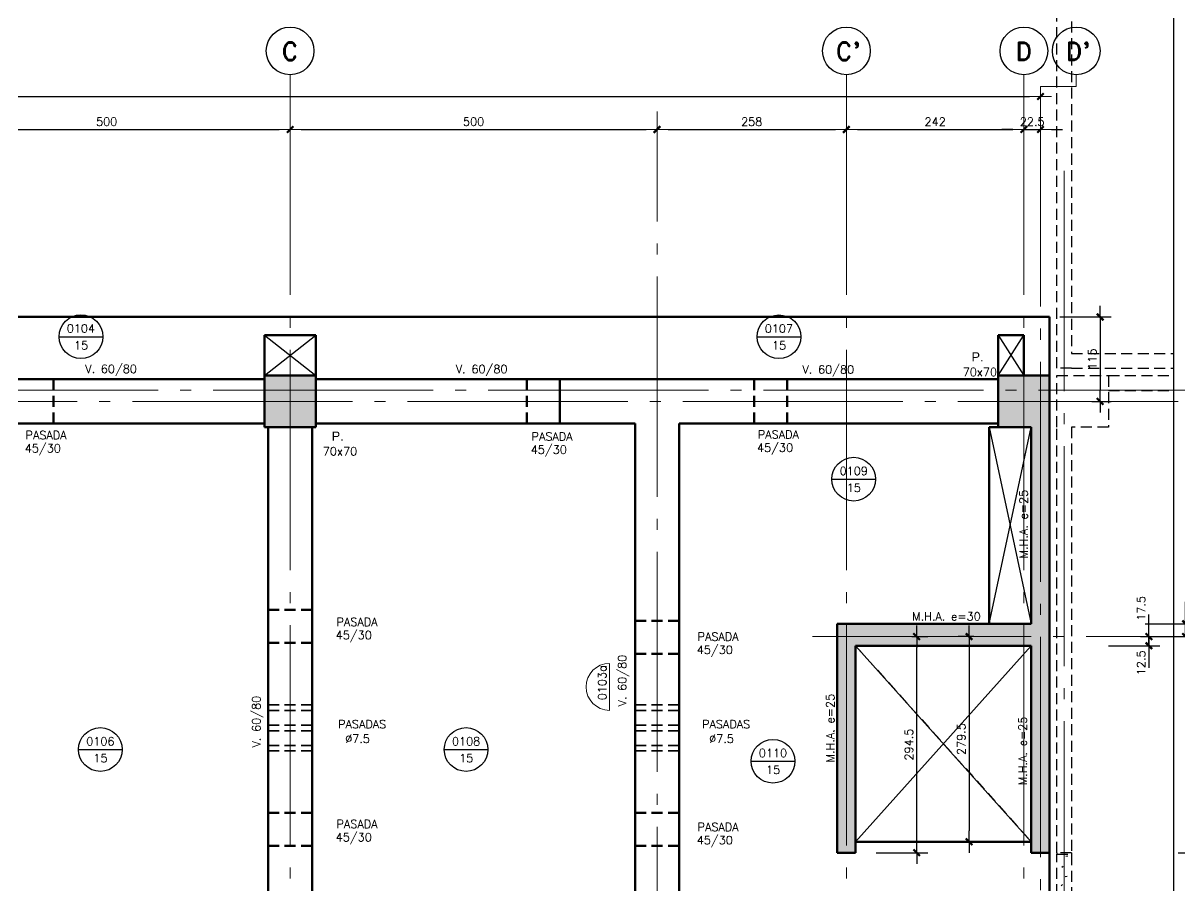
# Model space of a CAD drawing. Extents: x -58 to 5689, y 67 to 4123.
# Drawn here: x 2871 to 4448, y 2048 to 3223 of the extents above; entities that cross this region are included whole.
import ezdxf
from ezdxf.enums import TextEntityAlignment as Align

# ---------------------------------------------------------------- set-up
doc = ezdxf.new("R2010")
doc.units = 0
doc.header["$LTSCALE"] = 30
doc.header["$MEASUREMENT"] = 0
doc.linetypes.add('DASHED', pattern=[0.75, 0.5, -0.25])
doc.linetypes.add('EJES', pattern=[12.5, 10, -1, 0.5, -1])
doc.layers.get('0').update_dxf_attribs({"linetype": 'CONTINUOUS'})
for name, color, linetype in [('RLA-BORDE DE LOSAS', 3, 'CONTINUOUS'), ('RLE-COTAS1', 2, 'CONTINUOUS'), ('RLE-LOSAS', 3, 'CONTINUOUS'), ('RLE-SEGMENTOS1', 2, 'DASHED'), ('RLE-VANOS', 1, 'CONTINUOUS')]:
    doc.layers.add(name, color=color, linetype=linetype)
for name, color, linetype, lineweight in [('RLE-COTAS', 2, 'CONTINUOUS', 9), ('RLE-EJE', 3, 'CONTINUOUS', 25), ('RLE-EJES', 1, 'EJES', 15), ('RLE-FUNDACION', 210, 'CONTINUOUS', 25), ('RLE-LOSA', 90, 'CONTINUOUS', 15), ('RLE-MURO', 170, 'CONTINUOUS', 25), ('RLE-PILAR', 5, 'CONTINUOUS', 25), ('RLE-SOLID', 252, 'CONTINUOUS', 15), ('RLE-TEXTO-1', 9, 'CONTINUOUS', 9), ('RLE-VIGA', 3, 'CONTINUOUS', 15)]:
    doc.layers.add(name, color=color, linetype=linetype, lineweight=lineweight)
doc.styles.add('Arial_3', font='arial.ttf', dxfattribs={"height": 0.25})
doc.styles.add('ROMAND', font='romand', dxfattribs={"height": 31.5})
doc.styles.add('ROMANS', font='romans.shx', dxfattribs={"height": 11.25})
doc.linetypes.add('ZIGZAG', pattern='A,0.0001,-0.2,[131,ltypeshp.shx,S=0.2,R=0,X=-0.2,Y=0],-0.4,[131,ltypeshp.shx,S=0.2,R=180,X=0.2,Y=0],-0.2', length=0.8001)
doc.dimstyles.new('ING-50', dxfattribs={"dimscale": 50, "dimtxt": 0.27, "dimasz": 0.3, "dimexe": 0, "dimexo": 0, "dimgap": 0.1, "dimtad": 1, "dimdec": 1, "dimzin": 12, "dimdsep": 46, "dimtxsty": 'ROMANS', "dimblk": 'TICK1', "dimblk1": 'TICK1', "dimblk2": 'TICK1', "dimcen": 0.09, "dimclrd": 2, "dimclre": 1, "dimclrt": 3, "dimadec": 0, "dimazin": 0, "dimtfac": 1, "dimtdec": 0, "dimtix": 1, "dimtmove": 2, "dimatfit": 3, "dimldrblk": 'TICK1', "dimfxl": 0, "dimfxlon": 1, "dimtolj": 1, "dimtzin": 0, "dimarcsym": 0})

# ---------------------------------------------------------------- blocks, each defined once
blk = doc.blocks.new('TICK1')
at = {"color": 2}
for points in [[(0, 0), (-1, 0)], [(0, 0), (1, 0)]]:
    blk.add_lwpolyline(points, dxfattribs=at)
at = {"color": 2, "const_width": 0.2}
blk.add_lwpolyline([(-0.3, -0.3), (0.3, 0.3)], dxfattribs=at)
blk = doc.blocks.new('*D43')
at = {"layer": 'RLE-COTAS', "color": 2, "lineweight": -2, "transparency": 16777216}
blk.add_line((1125.2, 3123.4), (4242.7, 3123.4), dxfattribs=at)
at = {"layer": 'RLE-COTAS', "color": 2, "lineweight": -2, "transparency": 16777216, "xscale": 15, "yscale": 15, "zscale": 15, "rotation": 180}
blk.add_blockref('TICK1', (1110.2, 3123.4), dxfattribs=at)
at = {"layer": 'RLE-COTAS', "color": 2, "lineweight": -2, "transparency": 16777216, "xscale": 15, "yscale": 15, "zscale": 15}
blk.add_blockref('TICK1', (4257.7, 3123.4), dxfattribs=at)
at = {"layer": 'RLE-COTAS', "color": 3, "transparency": 16777216, "insert": (2683.9, 3134), "char_height": 11.25, "width": 61.027, "attachment_point": 5, "style": 'ROMANS'}
blk.add_mtext('\\A1;3147.5', dxfattribs=at)
blk = doc.blocks.new('*D48')
at = {"layer": 'RLE-COTAS', "color": 2, "lineweight": -2, "transparency": 16777216}
blk.add_line((2750.2, 3078.4), (3220.2, 3078.4), dxfattribs=at)
at = {"layer": 'RLE-COTAS', "color": 2, "lineweight": -2, "transparency": 16777216, "xscale": 15, "yscale": 15, "zscale": 15, "rotation": 180}
blk.add_blockref('TICK1', (2735.2, 3078.4), dxfattribs=at)
at = {"layer": 'RLE-COTAS', "color": 2, "lineweight": -2, "transparency": 16777216, "xscale": 15, "yscale": 15, "zscale": 15}
blk.add_blockref('TICK1', (3235.2, 3078.4), dxfattribs=at)
at = {"layer": 'RLE-COTAS', "color": 3, "transparency": 16777216, "insert": (2985.2, 3089), "char_height": 11.25, "width": 33.226, "attachment_point": 5, "style": 'ROMANS'}
blk.add_mtext('\\A1;500', dxfattribs=at)
blk = doc.blocks.new('*D49')
at = {"layer": 'RLE-COTAS', "color": 2, "lineweight": -2, "transparency": 16777216}
blk.add_line((3250.2, 3078.4), (3720.2, 3078.4), dxfattribs=at)
at = {"layer": 'RLE-COTAS', "color": 2, "lineweight": -2, "transparency": 16777216, "xscale": 15, "yscale": 15, "zscale": 15, "rotation": 180}
blk.add_blockref('TICK1', (3235.2, 3078.4), dxfattribs=at)
at = {"layer": 'RLE-COTAS', "color": 2, "lineweight": -2, "transparency": 16777216, "xscale": 15, "yscale": 15, "zscale": 15}
blk.add_blockref('TICK1', (3735.2, 3078.4), dxfattribs=at)
at = {"layer": 'RLE-COTAS', "color": 3, "transparency": 16777216, "insert": (3485.2, 3089), "char_height": 11.25, "width": 33.226, "attachment_point": 5, "style": 'ROMANS'}
blk.add_mtext('\\A1;500', dxfattribs=at)
blk = doc.blocks.new('*D50')
at = {"layer": 'RLE-COTAS', "color": 2, "lineweight": -2, "transparency": 16777216}
blk.add_line((3750.2, 3078.4), (3978.2, 3078.4), dxfattribs=at)
at = {"layer": 'RLE-COTAS', "color": 2, "lineweight": -2, "transparency": 16777216, "xscale": 15, "yscale": 15, "zscale": 15, "rotation": 180}
blk.add_blockref('TICK1', (3735.2, 3078.4), dxfattribs=at)
at = {"layer": 'RLE-COTAS', "color": 2, "lineweight": -2, "transparency": 16777216, "xscale": 15, "yscale": 15, "zscale": 15}
blk.add_blockref('TICK1', (3993.2, 3078.4), dxfattribs=at)
at = {"layer": 'RLE-COTAS', "color": 3, "transparency": 16777216, "insert": (3864.2, 3089), "char_height": 11.25, "width": 33.226, "attachment_point": 5, "style": 'ROMANS'}
blk.add_mtext('\\A1;258', dxfattribs=at)
blk = doc.blocks.new('*D51')
at = {"layer": 'RLE-COTAS', "color": 2, "lineweight": -2, "transparency": 16777216}
blk.add_line((4008.2, 3078.4), (4220.2, 3078.4), dxfattribs=at)
at = {"layer": 'RLE-COTAS', "color": 2, "lineweight": -2, "transparency": 16777216, "xscale": 15, "yscale": 15, "zscale": 15, "rotation": 180}
blk.add_blockref('TICK1', (3993.2, 3078.4), dxfattribs=at)
at = {"layer": 'RLE-COTAS', "color": 2, "lineweight": -2, "transparency": 16777216, "xscale": 15, "yscale": 15, "zscale": 15}
blk.add_blockref('TICK1', (4235.2, 3078.4), dxfattribs=at)
at = {"layer": 'RLE-COTAS', "color": 3, "transparency": 16777216, "insert": (4114.2, 3089), "char_height": 11.25, "width": 33.226, "attachment_point": 5, "style": 'ROMANS'}
blk.add_mtext('\\A1;242', dxfattribs=at)
blk = doc.blocks.new('*D52')
at = {"layer": 'RLE-COTAS', "color": 2, "lineweight": -2, "transparency": 16777216}
for p, q in [((4220.2, 3078.4), (4205.2, 3078.4)), ((4235.2, 3078.4), (4257.7, 3078.4)), ((4272.7, 3078.4), (4287.7, 3078.4))]:
    blk.add_line(p, q, dxfattribs=at)
at = {"layer": 'RLE-COTAS', "color": 2, "lineweight": -2, "transparency": 16777216, "xscale": 15, "yscale": 15, "zscale": 15}
blk.add_blockref('TICK1', (4235.2, 3078.4), dxfattribs=at)
at = {"layer": 'RLE-COTAS', "color": 2, "lineweight": -2, "transparency": 16777216, "xscale": 15, "yscale": 15, "zscale": 15, "rotation": 180}
blk.add_blockref('TICK1', (4257.7, 3078.4), dxfattribs=at)
at = {"layer": 'RLE-COTAS', "color": 3, "transparency": 16777216, "insert": (4246.4, 3089), "char_height": 11.25, "width": 38.877, "attachment_point": 5, "style": 'ROMANS'}
blk.add_mtext('\\A1;22.5', dxfattribs=at)
blk = doc.blocks.new('RLE-ETIQUETA-VIGA-NUMERADA - Numerada Normal Centro Arriba-1323725-1_S')
at = {"layer": 'RLE-TEXTO-1'}
blk.add_line((-0.639, 0.75), (0.639, 0.75), dxfattribs=at)
blk.add_arc((0, 0.75), 0.639, 360, 180, dxfattribs=at)
blk = doc.blocks.new('RLE-ETIQUETA COLUMNA - TAG PILAR DIVIDIDO-1340790-1_S')
at = {"layer": 'RLE-TEXTO-1', "insert": (-0.264, 0.165), "char_height": 0.25, "width": 0.40084, "attachment_point": 1, "style": 'Arial_3'}
blk.add_mtext('P.', dxfattribs=at)
blk = doc.blocks.new('*D25')
at = {"layer": 'RLE-COTAS1', "color": 1, "lineweight": -2, "transparency": 16777216}
for p, q in [((4489, 2387.4), (4515.5, 2387.4)), ((4445.5, 2092.9), (4515.5, 2092.9))]:
    blk.add_line(p, q, dxfattribs=at)
at = {"layer": 'RLE-COTAS1', "color": 2, "lineweight": -2, "transparency": 16777216}
blk.add_line((4500.5, 2372.4), (4500.5, 2107.9), dxfattribs=at)
at = {"layer": 'RLE-COTAS1', "color": 2, "lineweight": -2, "transparency": 16777216, "xscale": 15, "yscale": 15, "zscale": 15}
for p, rotation in [((4500.5, 2387.4), 90), ((4500.5, 2092.9), 270)]:
    blk.add_blockref('TICK1', p, dxfattribs=dict(at, rotation=rotation))
at = {"layer": 'RLE-COTAS1', "color": 3, "transparency": 16777216, "insert": (4489.9, 2240.2), "char_height": 11.25, "width": 49.952, "attachment_point": 5, "rotation": 90, "style": 'ROMANS'}
blk.add_mtext('\\A1;294.5', dxfattribs=at)
blk = doc.blocks.new('*D26')
at = {"layer": 'RLE-COTAS1', "color": 1, "lineweight": -2, "transparency": 16777216}
for p, q in [((4445.5, 2092.9), (4515.5, 2092.9)), ((4445.5, 1852.9), (4515.5, 1852.9))]:
    blk.add_line(p, q, dxfattribs=at)
at = {"layer": 'RLE-COTAS1', "color": 2, "lineweight": -2, "transparency": 16777216}
blk.add_line((4500.5, 2077.9), (4500.5, 1867.9), dxfattribs=at)
at = {"layer": 'RLE-COTAS1', "color": 2, "lineweight": -2, "transparency": 16777216, "xscale": 15, "yscale": 15, "zscale": 15}
for p, rotation in [((4500.5, 2092.9), 90), ((4500.5, 1852.9), 270)]:
    blk.add_blockref('TICK1', p, dxfattribs=dict(at, rotation=rotation))
at = {"layer": 'RLE-COTAS1', "color": 3, "transparency": 16777216, "insert": (4489.9, 1972.9), "char_height": 11.25, "width": 33.226, "attachment_point": 5, "rotation": 90, "style": 'ROMANS'}
blk.add_mtext('\\A1;240', dxfattribs=at)
blk = doc.blocks.new('*D28')
at = {"layer": 'RLE-COTAS1', "color": 1, "lineweight": -2, "transparency": 16777216}
for p, q in [((4082.6, 2387.4), (4104, 2387.4)), ((4034, 2092.9), (4104, 2092.9))]:
    blk.add_line(p, q, dxfattribs=at)
at = {"layer": 'RLE-COTAS1', "color": 2, "lineweight": -2, "transparency": 16777216}
blk.add_line((4089, 2107.9), (4089, 2372.4), dxfattribs=at)
at = {"layer": 'RLE-COTAS1', "color": 2, "lineweight": -2, "transparency": 16777216, "xscale": 15, "yscale": 15, "zscale": 15}
for p, rotation in [((4089, 2387.4), 90), ((4089, 2092.9), 270)]:
    blk.add_blockref('TICK1', p, dxfattribs=dict(at, rotation=rotation))
at = {"layer": 'RLE-COTAS1', "color": 3, "transparency": 16777216, "insert": (4078.4, 2240.2), "char_height": 11.25, "width": 49.952, "attachment_point": 5, "rotation": 90, "style": 'ROMANS'}
blk.add_mtext('\\A1;294.5', dxfattribs=at)
blk = doc.blocks.new('*D30')
at = {"layer": 'RLE-COTAS1', "color": 1, "lineweight": -2, "transparency": 16777216}
for p, q in [((4284, 2822.9), (4354, 2822.9)), ((4327.5, 2707.9), (4354, 2707.9))]:
    blk.add_line(p, q, dxfattribs=at)
at = {"layer": 'RLE-COTAS1', "color": 2, "lineweight": -2, "transparency": 16777216}
blk.add_line((4339, 2807.9), (4339, 2722.9), dxfattribs=at)
at = {"layer": 'RLE-COTAS1', "color": 2, "lineweight": -2, "transparency": 16777216, "xscale": 15, "yscale": 15, "zscale": 15}
for p, rotation in [((4339, 2822.9), 90), ((4339, 2707.9), 270)]:
    blk.add_blockref('TICK1', p, dxfattribs=dict(at, rotation=rotation))
at = {"layer": 'RLE-COTAS1', "color": 3, "transparency": 16777216, "insert": (4328.3, 2765.4), "char_height": 11.25, "width": 33.226, "attachment_point": 5, "rotation": 90, "style": 'ROMANS'}
blk.add_mtext('\\A1;115', dxfattribs=at)
blk = doc.blocks.new('*D31')
at = {"layer": 'RLE-COTAS1', "color": 1, "lineweight": -2, "transparency": 16777216}
for p, q in [((4166.8, 2387.4), (4145.4, 2387.4)), ((4148.9, 2107.9), (4175.4, 2107.9))]:
    blk.add_line(p, q, dxfattribs=at)
at = {"layer": 'RLE-COTAS1', "color": 2, "lineweight": -2, "transparency": 16777216}
blk.add_line((4160.4, 2372.4), (4160.4, 2122.9), dxfattribs=at)
at = {"layer": 'RLE-COTAS1', "color": 2, "lineweight": -2, "transparency": 16777216, "xscale": 15, "yscale": 15, "zscale": 15}
for p, rotation in [((4160.4, 2387.4), 90), ((4160.4, 2107.9), 270)]:
    blk.add_blockref('TICK1', p, dxfattribs=dict(at, rotation=rotation))
at = {"layer": 'RLE-COTAS1', "color": 3, "transparency": 16777216, "insert": (4149.7, 2247.7), "char_height": 11.25, "width": 49.952, "attachment_point": 5, "rotation": 90, "style": 'ROMANS'}
blk.add_mtext('\\A1;279.5', dxfattribs=at)
blk = doc.blocks.new('*D77')
at = {"layer": 'RLE-COTAS1', "color": 2, "lineweight": -2, "transparency": 16777216}
for p, q in [((4405.5, 2402.4), (4405.5, 2417.4)), ((4405.5, 2387.4), (4405.5, 2374.9)), ((4405.5, 2359.9), (4405.5, 2344.9))]:
    blk.add_line(p, q, dxfattribs=at)
at = {"layer": 'RLE-COTAS1', "color": 1, "lineweight": -2, "transparency": 16777216}
for p, q in [((4394, 2387.4), (4420.5, 2387.4)), ((4350.5, 2374.9), (4420.5, 2374.9))]:
    blk.add_line(p, q, dxfattribs=at)
at = {"layer": 'RLE-COTAS1', "color": 2, "lineweight": -2, "transparency": 16777216, "xscale": 15, "yscale": 15, "zscale": 15}
for p, rotation in [((4405.5, 2387.4), 270), ((4405.5, 2374.9), 90)]:
    blk.add_blockref('TICK1', p, dxfattribs=dict(at, rotation=rotation))
at = {"layer": 'RLE-COTAS1', "color": 3, "transparency": 16777216, "insert": (4394.9, 2351.6), "char_height": 11.25, "width": 49.952, "attachment_point": 5, "rotation": 90, "style": 'ROMANS'}
blk.add_mtext('\\A1;12.5', dxfattribs=at)
blk = doc.blocks.new('*D78')
at = {"layer": 'RLE-COTAS1', "color": 2, "lineweight": -2, "transparency": 16777216}
for p, q in [((4455.5, 2419.9), (4455.5, 2434.9)), ((4455.5, 2387.4), (4455.5, 2404.9)), ((4455.5, 2372.4), (4455.5, 2357.4))]:
    blk.add_line(p, q, dxfattribs=at)
at = {"layer": 'RLE-COTAS1', "color": 1, "lineweight": -2, "transparency": 16777216}
for p, q in [((4400.5, 2404.9), (4470.5, 2404.9)), ((4400.5, 2387.4), (4470.5, 2387.4))]:
    blk.add_line(p, q, dxfattribs=at)
at = {"layer": 'RLE-COTAS1', "color": 2, "lineweight": -2, "transparency": 16777216, "xscale": 15, "yscale": 15, "zscale": 15}
for p, rotation in [((4455.5, 2404.9), 270), ((4455.5, 2387.4), 90)]:
    blk.add_blockref('TICK1', p, dxfattribs=dict(at, rotation=rotation))
at = {"layer": 'RLE-COTAS1', "color": 3, "transparency": 16777216, "insert": (4394.9, 2425.8), "char_height": 11.25, "width": 49.952, "attachment_point": 5, "rotation": 90, "style": 'ROMANS'}
blk.add_mtext('\\A1;17.5', dxfattribs=at)
blk = doc.blocks.new('losa-ne')
at = {"color": 5, "linetype": 'Continuous'}
blk.add_line((-29.8, 0), (29.7, 0), dxfattribs=at)
at = {"color": 3, "linetype": 'Continuous'}
blk.add_circle((0, 0), 29.8, dxfattribs=at)
at = {"color": 3, "linetype": 'Continuous', "style": 'ROMANS'}
for tag, p in [('N%%DL', (0, 5.6)), ('ESP', (0.2, -17.4))]:
    blk.add_attdef(tag, text='', height=11.2, dxfattribs=at).set_placement(p, align=Align.CENTER)
blk = doc.blocks.new('A$C7E930DEA')
at = {"layer": 'RLE-FUNDACION', "linetype": 'DASHED'}
h = blk.add_hatch(dxfattribs=at)
h.set_pattern_fill('FP_2', color=1, style=0, pattern_type=2)
h.set_pattern_definition([(50, (2429.52, 1239.816), (54.65545, -4.7815), [5.715, -62.865]), (355, (2429.52, 1239.816), (-10.5728, 57.3166), [4.572, -50.292]), (100.451, (2434.074, 1239.42), (44.0828, 52.5349), [4.857, -53.427]), (46.184, (2429.52, 1255.056), (81.3237, -12.613), [8.572, -94.297]), (96.636, (2436.3, 1254.005), (71.2212, 74.2287), [7.286, -80.141]), (351.184, (2429.52, 1255.06), (71.2217, 74.2274), [6.858, -75.438]), (21, (2437.14, 1251.246), (45.4846, -30.6795), [5.715, -62.865]), (326, (2437.14, 1251.246), (18.5405, 55.256), [4.572, -50.292]), (71.451, (2440.93, 1248.69), (64.0251, 24.5763), [4.857, -53.427]), (37.5, (2429.52, 1239.816), (0.9261, 25.36672), [2.515, -47.168, 2.515, -48.539, -50.483]), (37.5, (2429.52, 1239.816), (0.9261, 25.36672), [-100.736, 2.515, -47.968]), (7.5, (2429.52, 1239.816), (20.04558, 30.0546), [2.515, -26.594, 2.515, -46.025, -19.24]), (7.5, (2429.52, 1239.816), (20.04558, 30.0546), [-77.648, 2.515, -16.726]), (327.5, (2412.526, 1239.816), (40.67682, -1.71882), [2.515, -16.535, 2.515, -56.921, -78.867]), (327.5, (2412.526, 1239.816), (40.67682, -1.71882), [-78.486, 2.515, -76.352]), (317.5, (2404.906, 1239.816), (44.4383, 7.62794), [2.515, -22.25, 2.515, -36.957, -56.007]), (317.5, (2404.906, 1239.816), (44.4383, 7.62794), [-64.237, 2.515, -53.492])])
h.paths.add_polyline_path([(20, 797), (20, 1033), (0, 1033), (0, 797)])
at = {"layer": 'RLA-BORDE DE LOSAS', "color": 1, "linetype": 'ZIGZAG'}
blk.add_line((159.2, 0), (159.2, 2732), dxfattribs=at)
at = {"layer": 'RLE-FUNDACION', "color": 1, "linetype": 'DASHED'}
for p, q in [((0, 1695), (0, 2525)), ((20, 2505), (20, 1715)), ((20, 1715), (159.2, 1715)), ((20, 1695), (0, 1695)), ((20, 1695), (159.2, 1695)), ((0, 1685), (70, 1685)), ((0, 1615), (0, 1685)), ((0, 1035), (0, 1615)), ((70, 1615), (20, 1615)), ((20, 1615), (20, 1035)), ((20, 1035), (0, 1035)), ((0, 1035), (0, 1033)), ((0, 797), (0, 1033)), ((0, 1033), (20, 1033)), ((20, 1035), (20, 1033)), ((20, 1033), (20, 797))]:
    blk.add_line(p, q, dxfattribs=at)
at = {"layer": 'RLE-MURO', "color": 1, "linetype": 'DASHED'}
for p, q in [((70, 1685), (70, 1615)), ((70, 1685), (159.2, 1685)), ((70, 1665), (159.2, 1665))]:
    blk.add_line(p, q, dxfattribs=at)
at = {"layer": 'RLE-VIGA', "color": 1, "linetype": 'DASHED'}
blk.add_line((70, 1685), (159.2, 1685), dxfattribs=at)

msp = doc.modelspace()

# ---------------------------------------------------------------- hatches: boundary and pattern name
at = {"layer": 'RLE-SOLID'}
for points in [[(3270.199, 2672.933), (3270.199, 2742.933), (3200.199, 2742.933), (3200.199, 2672.933)], [(4270.199, 2672.933), (4270.199, 2742.933), (4200.199, 2742.933), (4200.199, 2672.933), (4245.199, 2672.933)]]:
    msp.add_hatch(color=256, dxfattribs=at).paths.add_polyline_path(points)
at = {"layer": 'RLE-SOLID', "lineweight": 25}
for points in [[(4245.199, 2092.933), (4270.199, 2092.933), (4270.199, 2672.933), (4245.199, 2672.933), (4245.199, 2374.932)], [(3980.699, 2092.917), (4005.699, 2092.917), (4005.699, 2404.932), (3980.699, 2404.932)], [(4245.199, 2374.932), (4245.199, 2404.932), (4005.699, 2404.932), (4005.699, 2374.932)]]:
    msp.add_hatch(color=256, dxfattribs=at).paths.add_polyline_path(points)

# ---------------------------------------------------------------- linework, layer by layer
at = {"layer": 'RLE-EJE'}
for centre in [(3235.199, 3185.433), (3993.199, 3185.433), (4235.199, 3185.433), (4306.45, 3185.433)]:
    msp.add_circle(centre, 32.5, dxfattribs=at)
at = {"layer": 'RLE-EJES', "linetype": 'EJES', "lineweight": 9}
for p, q in [((3235.199, 3152.933), (3235.199, 647.933)), ((3993.199, 3152.933), (3993.199, 647.933)), ((4235.199, 3152.933), (4235.199, 647.933)), ((4306.45, 3136.963), (4306.45, 3152.933)), ((4257.699, 3136.963), (4257.699, 663.583)), ((4257.699, 3136.963), (4306.45, 3136.963)), ((4290.199, 3022.019), (4290.199, 687.115)), ((770.199, 2707.933), (4620.199, 2707.933)), ((4620.199, 2387.432), (3947.023, 2387.432))]:
    msp.add_line(p, q, dxfattribs=at)
at = {"layer": 'RLE-EJES', "linetype": 'EJES'}
for p, q in [((3735.199, 702.933), (3735.199, 3102.933)), ((4555.199, 2722.933), (825.199, 2722.933))]:
    msp.add_line(p, q, dxfattribs=at)
at = {"layer": 'RLE-LOSA', "lineweight": 50}
for p, q in [((1070.199, 2822.933), (4270.199, 2822.933)), ((4270.199, 2822.933), (4270.199, 2742.933)), ((3270.199, 2797.933), (3200.199, 2797.933)), ((3200.199, 2797.933), (3200.199, 2742.933)), ((3270.199, 2742.933), (3270.199, 2797.933)), ((4235.199, 2797.933), (4200.199, 2797.933)), ((4200.199, 2797.933), (4200.199, 2742.933)), ((4235.199, 2742.933), (4235.199, 2797.933)), ((4200.199, 2672.933), (4187.699, 2672.933)), ((4187.699, 2672.933), (4187.699, 2404.932)), ((4005.699, 2107.933), (4245.199, 2107.933)), ((4270.199, 2092.933), (4270.199, 1852.933))]:
    msp.add_line(p, q, dxfattribs=at)
at = {"layer": 'RLE-MURO', "lineweight": 70}
for p, q in [((4245.199, 2404.932), (4245.199, 2672.933)), ((4270.199, 2672.933), (4270.199, 2092.933)), ((3980.699, 2092.917), (3980.699, 2404.932)), ((3980.699, 2404.932), (4245.199, 2404.932)), ((4005.699, 2374.932), (4005.699, 2092.917)), ((4245.199, 2374.932), (4005.699, 2374.932)), ((4245.199, 2092.933), (4245.199, 2374.932)), ((4005.699, 2092.917), (3980.699, 2092.917)), ((4270.199, 2092.933), (4245.199, 2092.933))]:
    msp.add_line(p, q, dxfattribs=at)
at = {"layer": 'RLE-PILAR', "lineweight": 70}
for p, q in [((3200.199, 2672.933), (3200.199, 2742.933)), ((3200.199, 2742.933), (3270.199, 2742.933)), ((3270.199, 2742.933), (3270.199, 2672.933)), ((4200.199, 2672.933), (4200.199, 2742.933)), ((4200.199, 2742.933), (4270.199, 2742.933)), ((4270.199, 2742.933), (4270.199, 2672.933)), ((3270.199, 2672.933), (3200.199, 2672.933)), ((4245.199, 2672.933), (4200.199, 2672.933))]:
    msp.add_line(p, q, dxfattribs=at)
at = {"layer": 'RLE-SEGMENTOS1', "lineweight": 50}
for p, q in [((2912.699, 2737.933), (2912.699, 2677.933)), ((3557.699, 2737.933), (3557.699, 2677.933)), ((3867.699, 2677.933), (3867.699, 2737.933)), ((3912.699, 2737.933), (3912.699, 2677.933)), ((3205.199, 2423.733), (3265.199, 2423.733)), ((3705.199, 2408.733), (3765.199, 2408.733)), ((3205.199, 2378.733), (3265.199, 2378.733)), ((3705.199, 2363.733), (3765.199, 2363.733)), ((3205.199, 2147.133), (3265.199, 2147.133)), ((3705.199, 2147.133), (3765.199, 2147.133)), ((3265.199, 2102.133), (3205.199, 2102.133)), ((3765.199, 2102.133), (3705.199, 2102.133))]:
    msp.add_line(p, q, dxfattribs=at)
at = {"layer": 'RLE-SEGMENTOS1'}
msp.add_line((4005.699, 2374.932), (4245.199, 2107.933), dxfattribs=at)
at = {"layer": 'RLE-SEGMENTOS1', "lineweight": 35}
for p, q in [((3265.199, 2294.183), (3205.199, 2294.183)), ((3265.199, 2286.683), (3205.199, 2286.683)), ((3765.199, 2294.183), (3705.199, 2294.183)), ((3765.199, 2286.683), (3705.199, 2286.683)), ((3265.199, 2266.683), (3205.199, 2266.683)), ((3265.199, 2259.183), (3205.199, 2259.183)), ((3765.199, 2266.683), (3705.199, 2266.683)), ((3765.199, 2259.183), (3705.199, 2259.183)), ((3265.199, 2239.183), (3205.199, 2239.183)), ((3765.199, 2239.183), (3705.199, 2239.183)), ((3265.199, 2231.683), (3205.199, 2231.683)), ((3765.199, 2231.683), (3705.199, 2231.683))]:
    msp.add_line(p, q, dxfattribs=at)
at = {"layer": 'RLE-VANOS'}
for p, q in [((3200.199, 2797.933), (3270.199, 2742.933)), ((3200.199, 2742.933), (3270.199, 2797.933)), ((4200.199, 2797.933), (4235.199, 2742.933)), ((4200.199, 2742.933), (4235.199, 2797.933)), ((4187.699, 2404.932), (4245.199, 2672.933)), ((4187.699, 2672.933), (4245.199, 2404.932)), ((4005.699, 2107.933), (4245.199, 2374.932)), ((4005.699, 2374.932), (4245.199, 2107.933))]:
    msp.add_line(p, q, dxfattribs=at)
at = {"layer": 'RLE-VIGA', "lineweight": 50}
for p, q in [((3200.199, 2737.933), (2765.199, 2737.933)), ((3270.199, 2737.933), (3705.199, 2737.933)), ((3602.699, 2737.933), (3602.699, 2677.933)), ((3705.199, 2737.933), (3765.199, 2737.933)), ((3765.199, 2737.933), (4200.199, 2737.933)), ((3200.199, 2677.933), (2765.199, 2677.933)), ((3205.199, 1852.933), (3205.199, 2672.933)), ((3265.199, 1852.933), (3265.199, 2672.933)), ((3270.199, 2677.933), (3705.199, 2677.933)), ((3705.199, 1847.933), (3705.199, 2677.933)), ((3765.199, 1847.933), (3765.199, 2677.933)), ((3765.199, 2677.933), (4200.199, 2677.933))]:
    msp.add_line(p, q, dxfattribs=at)

# ---------------------------------------------------------------- block references
msp.add_blockref('A$C7E930DEA', (4280.2, 1057.917))
at = {"layer": 'RLE-LOSAS'}
for p, values in [((2950.117, 2796.044), {'N%%DL': '0104', 'ESP': '15'}), ((3901.292, 2795.918), {'N%%DL': '0107', 'ESP': '15'}), ((4003.24, 2601.885), {'N%%DL': '0109', 'ESP': '15'}), ((2976.599, 2233.493), {'N%%DL': '0106', 'ESP': '15'}), ((3474.996, 2233.493), {'N%%DL': '0108', 'ESP': '15'}), ((3893.18, 2217.578), {'N%%DL': '0110', 'ESP': '15'})]:
    msp.add_blockref('losa-ne', p, dxfattribs=at).add_auto_attribs(values)
at = {"layer": 'RLE-TEXTO-1', "xscale": 49.99999999999998, "yscale": 49.99999999999998, "zscale": 49.99999999999998}
for p in [(4176.925, 2766.531), (3304.95, 2658.547)]:
    msp.add_blockref('RLE-ETIQUETA COLUMNA - TAG PILAR DIVIDIDO-1340790-1_S', p, dxfattribs=at)
at = {"layer": 'RLE-TEXTO-1', "xscale": 49.99999999999998, "yscale": 49.99999999999998, "zscale": 49.99999999999998, "rotation": 90.00000000000004}
msp.add_blockref('RLE-ETIQUETA-VIGA-NUMERADA - Numerada Normal Centro Arriba-1323725-1_S', (3707.851, 2318.846), dxfattribs=at)

# ---------------------------------------------------------------- texts
at = {"layer": 'RLE-EJE', "color": 5, "lineweight": 9, "char_height": 25, "width": 1, "attachment_point": 1, "style": 'ROMAND'}
for s, insert in [('C', (3223.631, 3197.319)), ("C'", (3978.655, 3197.319)), ('D', (4223.63, 3197.319)), ("D'", (4291.906, 3197.319))]:
    msp.add_mtext(s, dxfattribs=dict(at, insert=insert))
at = {"layer": 'RLE-TEXTO-1', "char_height": 11.25, "attachment_point": 5, "style": 'ROMANS'}
for s, insert, width in [('V. 60/80', (2991.227, 2750.224), 78.56537), ('V. 60/80', (3496.227, 2749.992), 78.56537), ('V. 60/80', (3968.539, 2749.45), 78.56537), ('70x70', (4175.147, 2747.89), 56.91981), ('PASADA ', (2902.67, 2661.92), 88.58647), ('PASADA ', (3592.183, 2660.006), 88.58647), ('PASADA ', (3900.489, 2662.715), 88.58647), ('45/30', (2898.192, 2642.076), 52.51053), ('45/30', (3587.704, 2640.163), 52.51053), ('45/30', (3896.011, 2642.872), 52.51053), ('70x70', (3303.171, 2639.906), 56.91981), ('PASADA ', (3326.383, 2407.342), 88.58647), ('M.H.A. e=30', (4129.541, 2414.883), 117.84806), ('45/30', (3321.905, 2387.498), 52.51053), ('PASADA ', (3818.383, 2387.342), 88.58647), ('45/30', (3813.905, 2367.498), 52.51053), ('PASADAS ', (3333.398, 2268.033), 102.616), ('PASADAS ', (3829.398, 2268.033), 102.616), ('Ø7.5', (3327.097, 2248.19), 45.69619), ('Ø7.5', (3823.097, 2248.19), 45.69619), ('PASADA ', (3326.383, 2131.959), 88.58647), ('PASADA ', (3818.383, 2127.959), 88.58647), ('45/30', (3321.905, 2112.115), 52.51053), ('45/30', (3813.905, 2108.115), 52.51053)]:
    msp.add_mtext(s, dxfattribs=dict(at, insert=insert, width=width))
at = {"layer": 'RLE-TEXTO-1', "char_height": 11.25, "attachment_point": 5, "rotation": 90, "style": 'ROMANS'}
for s, insert, width in [('M.H.A. e=25', (4234.645, 2540.597), 117.84806), ('V. 60/80', (3689.546, 2327.374), 78.56537), ('0103a', (3660.517, 2324.467), 58.12234), ('V. 60/80', (3191.018, 2271.461), 78.56537), ('M.H.A. e=25', (3971.198, 2262.58), 117.84806), ('M.H.A. e=25', (4233.463, 2231.54), 117.84806)]:
    msp.add_mtext(s, dxfattribs=dict(at, insert=insert, width=width))

# ---------------------------------------------------------------- dimensions: what is measured, and where the dimension line sits
at = {"layer": 'RLE-COTAS'}
for base, p1, p2, picture, middle in [((4257.699, 3123.412), (1110.199, 3128.412), (4257.699, 3128.412), '*D43', (2683.949, 3134.037)), ((3235.199, 3078.412), (2735.199, 3083.412), (3235.199, 3083.412), '*D48', (2985.199, 3089.037)), ((3735.199, 3078.412), (3235.199, 3083.412), (3735.199, 3083.412), '*D49', (3485.199, 3089.037)), ((3993.199, 3078.412), (3735.199, 3083.412), (3993.199, 3083.412), '*D50', (3864.199, 3089.037)), ((4235.199, 3078.412), (3993.199, 3083.412), (4235.199, 3083.412), '*D51', (4114.199, 3089.037)), ((4257.699, 3078.412), (4235.199, 3083.412), (4257.699, 3083.412), '*D52', (4246.449, 3089.037))]:
    dim = msp.add_linear_dim(base=base, p1=p1, p2=p2, dimstyle='ING-50', override={"dimexe": 0, "dimexo": 0, "dimdec": 1, "dimfxl": 0, "dimfxlon": 1}, dxfattribs=at)
    dim.commit()
    dim.dimension.update_dxf_attribs({"geometry": picture, "text_midpoint": middle})
at = {"layer": 'RLE-COTAS1'}
for base, p1, p2, picture, middle in [((4338.957, 2707.933), (4268.957, 2822.933), (4327.459, 2707.933), '*D30', (4328.332, 2765.433)), ((4089.044, 2387.432), (4019.044, 2092.917), (4082.583, 2387.432), '*D28', (4078.419, 2240.174)), ((4160.37, 2107.933), (4166.831, 2387.432), (4148.872, 2107.933), '*D31', (4149.745, 2247.683)), ((4500.528, 2092.933), (4489.03, 2387.432), (4380.528, 2092.933), '*D25', (4489.903, 2240.183)), ((4500.528, 1852.933), (4380.528, 2092.933), (4380.528, 1852.933), '*D26', (4489.903, 1972.933))]:
    dim = msp.add_linear_dim(base=base, p1=p1, p2=p2, angle=90, dimstyle='ING-50', override={"dimexe": 0.3, "dimexo": 0, "dimdec": 1, "dimfxl": 1.1, "dimfxlon": 1}, dxfattribs=at)
    dim.commit()
    dim.dimension.update_dxf_attribs({"geometry": picture, "text_midpoint": middle})
for base, p2, angle, picture, middle in [((4455.528, 2404.932), (4245.199, 2404.932), 270, '*D78', (4394.903, 2425.787)), ((4405.528, 2374.932), (4245.199, 2374.932), 90, '*D77', (4394.903, 2351.564))]:
    dim = msp.add_linear_dim(base=base, p1=(4394.03, 2387.432), p2=p2, angle=angle, dimstyle='ING-50', override={"dimexe": 0.3, "dimfxl": 1.1}, dxfattribs=at)
    dim.commit()
    dim.dimension.update_dxf_attribs({"geometry": picture, "text_midpoint": middle, "dimtype": 160})

doc.saveas('drawing.dxf')
